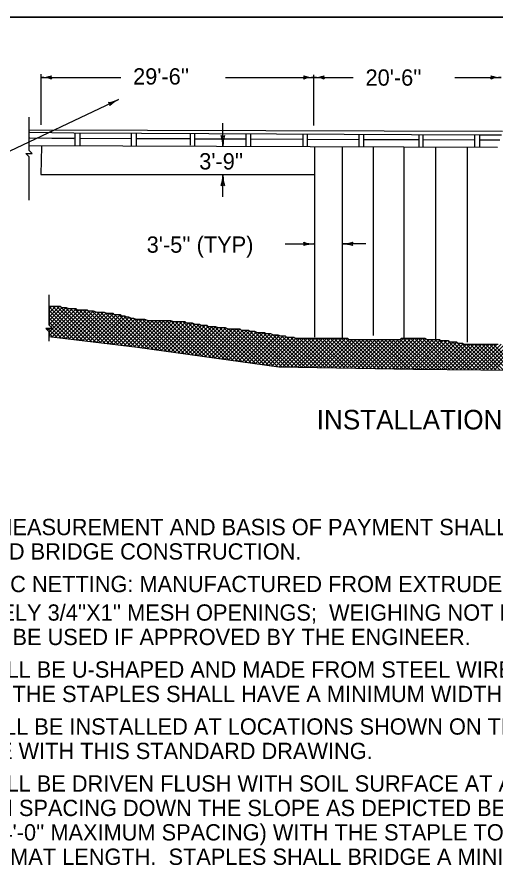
# Model space of a CAD drawing. Extents: x 1007 to 1035.5, y 1000.5 to 1021.5.
# Drawn here: x 1018 to 1023.88, y 1011.04 to 1021.5 of the extents above; entities that cross this region are included whole.
import ezdxf

# ---------------------------------------------------------------- set-up
doc = ezdxf.new("R2010")
doc.units = 0
for name, color, linetype in [('Level 1', 7, 'Continuous'), ('Level 10', 7, 'Continuous'), ('Level 11', 7, 'Continuous'), ('Level 16', 7, 'Continuous'), ('Level 18', 7, 'Continuous')]:
    doc.layers.add(name, color=color, linetype=linetype)

msp = doc.modelspace()

# ---------------------------------------------------------------- linework, layer by layer
at = {"layer": 'Level 1'}
for p, q in [((1018.294, 1020.176), (1018.294, 1020.8)), ((1018.294, 1020.759), (1019.273, 1020.759)), ((1020.559, 1020.759), (1021.646, 1020.759)), ((1021.646, 1020.166), (1021.646, 1020.79)), ((1021.646, 1020.759), (1022.128, 1020.759)), ((1023.376, 1020.759), (1023.946, 1020.759)), ((1016.913, 1019.383), (1019.243, 1020.486)), ((1020.527, 1019.918), (1020.527, 1020.196)), ((1020.527, 1019.29), (1020.527, 1019.554)), ((1021.294, 1018.713), (1021.646, 1018.713)), ((1022.285, 1018.713), (1021.997, 1018.713))]:
    msp.add_line(p, q, dxfattribs=at)
for points in [[(1018.144, 1019.249), (1018.144, 1019.782), (1018.104, 1019.822), (1018.184, 1019.822), (1018.144, 1019.862), (1018.144, 1020.27)], [(1018.392, 1017.517), (1018.392, 1017.635), (1018.352, 1017.675), (1018.432, 1017.675), (1018.392, 1017.715), (1018.392, 1018.088)]]:
    msp.add_lwpolyline(points, dxfattribs=at)
for centre, radius, start, end in [((1018.294, 1021.149), 0.391, 270, 288.6688), ((1018.294, 1021.149), 0.391, 269.9878, 270), ((1018.294, 1020.368), 0.391, 71.3472, 89.9939), ((1018.443, 1020.758), 0.0313, 138.7746, 220.8913), ((1021.497, 1020.759), 0.0313, 318.7746, 40.8913), ((1021.646, 1020.368), 0.391, 90, 108.6688), ((1021.646, 1021.149), 0.391, 251.3472, 269.9939), ((1021.646, 1021.149), 0.391, 269.9878, 270), ((1021.646, 1021.149), 0.391, 270, 288.6688), ((1021.646, 1020.368), 0.391, 89.9878, 90), ((1021.646, 1020.368), 0.391, 71.3472, 89.9939), ((1021.794, 1020.758), 0.0313, 138.7746, 220.8913), ((1023.798, 1020.759), 0.0313, 318.7746, 40.8913), ((1023.946, 1021.149), 0.391, 251.3472, 269.9939), ((1023.946, 1020.368), 0.391, 90, 108.6688), ((1019.076, 1020.839), 0.391, 276.688, 295.3347), ((1019.109, 1020.422), 0.0313, 344.1154, 66.2321), ((1019.41, 1020.133), 0.391, 115.3408, 134.0096), ((1019.41, 1020.133), 0.391, 115.3286, 115.3408), ((1020.527, 1020.067), 0.0313, 228.7746, 310.8913), ((1020.136, 1019.918), 0.391, 0, 18.6688), ((1020.918, 1019.918), 0.391, 161.3472, 179.9939), ((1020.136, 1019.918), 0.391, 359.9878, 0), ((1020.136, 1019.554), 0.391, 341.3472, 359.9939), ((1020.918, 1019.554), 0.391, 180, 198.6688), ((1020.918, 1019.554), 0.391, 179.9878, 180), ((1020.527, 1019.405), 0.0313, 48.7746, 130.8913), ((1021.497, 1018.713), 0.0313, 318.7746, 40.8913), ((1021.646, 1018.322), 0.391, 90, 108.6688), ((1021.646, 1019.104), 0.391, 251.3472, 269.9939), ((1021.646, 1018.322), 0.391, 89.9878, 90), ((1021.997, 1019.104), 0.391, 270, 288.6688), ((1021.997, 1018.322), 0.391, 71.3472, 89.9939), ((1021.997, 1019.104), 0.391, 269.9878, 270), ((1022.146, 1018.713), 0.0313, 138.7746, 220.8913)]:
    msp.add_arc(centre, radius, start, end, dxfattribs=at)
at = {"layer": 'Level 10'}
msp.add_line((1007, 1021.5), (1035.5, 1021.5), dxfattribs=at)
at = {"layer": 'Level 11'}
msp.add_lwpolyline([(1007, 1000.5), (1035.5, 1000.5), (1035.5, 1021.5), (1007, 1021.5)], close=True, dxfattribs=at)
at = {"layer": 'Level 16'}
for p, q in [((1018.147, 1020.116), (1023.964, 1020.097)), ((1018.154, 1020.085), (1018.696, 1020.078)), ((1018.696, 1020.078), (1023.678, 1020.053)), ((1018.712, 1019.92), (1018.712, 1020.078)), ((1018.773, 1019.92), (1018.773, 1020.078)), ((1019.405, 1019.918), (1019.405, 1020.075)), ((1019.464, 1019.918), (1019.464, 1020.074)), ((1020.129, 1019.927), (1020.129, 1020.071)), ((1020.18, 1019.916), (1020.18, 1020.071)), ((1020.814, 1019.919), (1020.814, 1020.068)), ((1020.871, 1019.913), (1020.871, 1020.067)), ((1021.515, 1019.911), (1021.515, 1020.064)), ((1021.568, 1019.911), (1021.568, 1020.064)), ((1022.2, 1019.909), (1022.2, 1020.061)), ((1022.258, 1019.908), (1022.258, 1020.06)), ((1022.94, 1019.906), (1022.94, 1020.057)), ((1022.987, 1019.909), (1022.987, 1020.057)), ((1023.625, 1019.904), (1023.625, 1020.054)), ((1023.678, 1020.053), (1023.951, 1020.053)), ((1023.684, 1019.904), (1023.684, 1020.053)), ((1018.147, 1019.922), (1023.904, 1019.903)), ((1018.154, 1020.016), (1018.696, 1020.009)), ((1018.154, 1020.016), (1018.711, 1020.013)), ((1018.77, 1020.013), (1019.405, 1020.01)), ((1019.462, 1020.01), (1020.129, 1020.007)), ((1020.18, 1020.006), (1020.814, 1020.004)), ((1020.871, 1020.003), (1021.516, 1020)), ((1021.568, 1020), (1022.199, 1019.997)), ((1022.258, 1019.997), (1022.94, 1019.994)), ((1022.987, 1019.994), (1023.625, 1019.991)), ((1023.683, 1019.991), (1023.684, 1019.991)), ((1023.684, 1019.991), (1023.931, 1019.991)), ((1018.296, 1019.909), (1018.289, 1019.565)), ((1021.651, 1019.91), (1021.651, 1017.568)), ((1021.993, 1019.909), (1021.993, 1017.562)), ((1022.374, 1019.908), (1022.374, 1017.587)), ((1022.749, 1019.907), (1022.749, 1017.555)), ((1023.142, 1019.906), (1023.142, 1017.537)), ((1023.529, 1019.904), (1023.529, 1017.505)), ((1018.289, 1019.565), (1021.645, 1019.565))]:
    msp.add_line(p, q, dxfattribs=at)
for points in [[(1018.39, 1017.948), (1018.42, 1017.948), (1018.466, 1017.948), (1018.496, 1017.948), (1018.526, 1017.948), (1018.541, 1017.934), (1018.571, 1017.934), (1018.601, 1017.934), (1018.631, 1017.919), (1018.661, 1017.919), (1018.691, 1017.919), (1018.721, 1017.919), (1018.736, 1017.905), (1018.766, 1017.905), (1018.797, 1017.905), (1018.827, 1017.905), (1018.857, 1017.905), (1018.872, 1017.89), (1018.902, 1017.89), (1018.932, 1017.89), (1018.977, 1017.875), (1019.007, 1017.875), (1019.037, 1017.875), (1019.067, 1017.875), (1019.097, 1017.861), (1019.127, 1017.861), (1019.173, 1017.861), (1019.188, 1017.846), (1019.218, 1017.846), (1019.263, 1017.846), (1019.278, 1017.832), (1019.323, 1017.832), (1019.338, 1017.817), (1019.368, 1017.817), (1019.398, 1017.802), (1019.428, 1017.802), (1019.458, 1017.788), (1019.488, 1017.788), (1019.534, 1017.788), (1019.564, 1017.788), (1019.609, 1017.773), (1019.639, 1017.773), (1019.669, 1017.773), (1019.699, 1017.773), (1019.744, 1017.773), (1019.774, 1017.773), (1019.804, 1017.773), (1019.834, 1017.773), (1019.879, 1017.773), (1019.925, 1017.759), (1019.97, 1017.759), (1020, 1017.759), (1020.03, 1017.759), (1020.06, 1017.759), (1020.075, 1017.744), (1020.105, 1017.744), (1020.15, 1017.744), (1020.18, 1017.729), (1020.21, 1017.729), (1020.24, 1017.729), (1020.255, 1017.715), (1020.286, 1017.715), (1020.331, 1017.715), (1020.346, 1017.7), (1020.376, 1017.7), (1020.406, 1017.7), (1020.436, 1017.7), (1020.466, 1017.686), (1020.496, 1017.686), (1020.526, 1017.686), (1020.556, 1017.686), (1020.586, 1017.671), (1020.631, 1017.671), (1020.677, 1017.671), (1020.707, 1017.671), (1020.737, 1017.671), (1020.752, 1017.656), (1020.782, 1017.656), (1020.812, 1017.656), (1020.842, 1017.656), (1020.857, 1017.642), (1020.887, 1017.642), (1020.917, 1017.642), (1020.947, 1017.627), (1020.977, 1017.627), (1021.007, 1017.627), (1021.038, 1017.627), (1021.053, 1017.613), (1021.083, 1017.613), (1021.113, 1017.613), (1021.143, 1017.598), (1021.173, 1017.598), (1021.203, 1017.598), (1021.233, 1017.584), (1021.263, 1017.584), (1021.293, 1017.584), (1021.308, 1017.569), (1021.338, 1017.569), (1021.368, 1017.569), (1021.399, 1017.569), (1021.414, 1017.554)], [(1021.414, 1017.554), (1021.444, 1017.554), (1021.474, 1017.554), (1021.504, 1017.554), (1021.534, 1017.554), (1021.564, 1017.554), (1021.594, 1017.554), (1021.624, 1017.554), (1021.654, 1017.554), (1021.684, 1017.554), (1021.714, 1017.554), (1021.744, 1017.554), (1021.775, 1017.554), (1021.805, 1017.554), (1021.835, 1017.554), (1021.865, 1017.554), (1021.895, 1017.554), (1021.925, 1017.554), (1021.97, 1017.554), (1022.015, 1017.554), (1022.06, 1017.554), (1022.075, 1017.54), (1022.105, 1017.54), (1022.136, 1017.54), (1022.166, 1017.54), (1022.196, 1017.54), (1022.226, 1017.54), (1022.256, 1017.54), (1022.286, 1017.54), (1022.316, 1017.54), (1022.346, 1017.54), (1022.376, 1017.54), (1022.406, 1017.54), (1022.436, 1017.54), (1022.466, 1017.54), (1022.497, 1017.54), (1022.527, 1017.54), (1022.557, 1017.54), (1022.587, 1017.54), (1022.617, 1017.54), (1022.647, 1017.54), (1022.677, 1017.54), (1022.707, 1017.54), (1022.722, 1017.554), (1022.752, 1017.554), (1022.782, 1017.554), (1022.812, 1017.554), (1022.842, 1017.554), (1022.873, 1017.554), (1022.903, 1017.554), (1022.933, 1017.554), (1022.978, 1017.554), (1023.008, 1017.554), (1023.038, 1017.54), (1023.068, 1017.54), (1023.098, 1017.54), (1023.128, 1017.54), (1023.158, 1017.54), (1023.188, 1017.54), (1023.203, 1017.525), (1023.234, 1017.525), (1023.264, 1017.525), (1023.294, 1017.525), (1023.309, 1017.511), (1023.339, 1017.511), (1023.369, 1017.511), (1023.399, 1017.511), (1023.414, 1017.496), (1023.444, 1017.496), (1023.474, 1017.496), (1023.489, 1017.481), (1023.519, 1017.481), (1023.564, 1017.481), (1023.594, 1017.481), (1023.625, 1017.481), (1023.655, 1017.481), (1023.685, 1017.481), (1023.73, 1017.481), (1023.76, 1017.481), (1023.79, 1017.481), (1023.82, 1017.481), (1023.85, 1017.481), (1023.88, 1017.481), (1023.91, 1017.481)]]:
    msp.add_lwpolyline(points, dxfattribs=at)
at = {"layer": 'Level 18'}
for p, q in [((1018.392, 1017.914), (1018.426, 1017.948)), ((1018.392, 1017.866), (1018.474, 1017.948)), ((1018.392, 1017.819), (1018.521, 1017.948)), ((1018.392, 1017.942), (1018.806, 1017.528)), ((1018.392, 1017.772), (1018.553, 1017.934)), ((1018.392, 1017.725), (1018.6, 1017.934)), ((1018.433, 1017.948), (1018.86, 1017.521)), ((1018.48, 1017.948), (1018.913, 1017.515)), ((1018.541, 1017.934), (1018.967, 1017.508)), ((1018.589, 1017.934), (1019.021, 1017.502)), ((1018.392, 1017.631), (1018.68, 1017.919)), ((1018.392, 1017.584), (1018.724, 1017.916)), ((1018.392, 1017.895), (1018.752, 1017.534)), ((1018.392, 1017.848), (1018.699, 1017.541)), ((1018.41, 1017.696), (1018.633, 1017.919)), ((1018.429, 1017.573), (1018.76, 1017.905)), ((1018.471, 1017.568), (1018.807, 1017.905)), ((1018.513, 1017.563), (1018.854, 1017.905)), ((1018.555, 1017.558), (1018.887, 1017.89)), ((1018.597, 1017.553), (1018.933, 1017.889)), ((1018.639, 1017.548), (1018.969, 1017.878)), ((1018.65, 1017.919), (1019.074, 1017.495)), ((1018.681, 1017.543), (1019.013, 1017.875)), ((1018.697, 1017.919), (1019.128, 1017.489)), ((1018.723, 1017.538), (1019.061, 1017.875)), ((1018.759, 1017.905), (1019.182, 1017.482)), ((1018.765, 1017.533), (1019.094, 1017.862)), ((1018.806, 1017.905), (1019.235, 1017.476)), ((1018.807, 1017.528), (1019.14, 1017.861)), ((1018.849, 1017.522), (1019.18, 1017.853)), ((1018.853, 1017.905), (1019.289, 1017.469)), ((1018.891, 1017.517), (1019.22, 1017.846)), ((1018.915, 1017.89), (1019.343, 1017.463)), ((1018.933, 1017.512), (1019.265, 1017.844)), ((1018.975, 1017.507), (1019.3, 1017.832)), ((1018.977, 1017.875), (1019.396, 1017.456)), ((1019.017, 1017.502), (1019.335, 1017.82)), ((1019.024, 1017.875), (1019.45, 1017.45)), ((1019.075, 1017.871), (1019.504, 1017.442)), ((1019.133, 1017.861), (1019.559, 1017.435)), ((1019.195, 1017.846), (1019.614, 1017.427)), ((1019.242, 1017.846), (1019.669, 1017.419)), ((1019.304, 1017.832), (1019.723, 1017.412)), ((1018.392, 1017.801), (1018.645, 1017.547)), ((1018.392, 1017.754), (1018.591, 1017.554)), ((1019.059, 1017.497), (1019.376, 1017.813)), ((1019.101, 1017.492), (1019.412, 1017.802)), ((1019.143, 1017.487), (1019.449, 1017.792)), ((1019.185, 1017.482), (1019.492, 1017.788)), ((1019.227, 1017.477), (1019.539, 1017.788)), ((1019.27, 1017.471), (1019.58, 1017.782)), ((1019.312, 1017.466), (1019.618, 1017.773)), ((1019.354, 1017.461), (1019.666, 1017.773)), ((1019.365, 1017.817), (1019.778, 1017.404)), ((1019.396, 1017.456), (1019.713, 1017.773)), ((1019.427, 1017.802), (1019.833, 1017.397)), ((1019.438, 1017.451), (1019.76, 1017.773)), ((1019.48, 1017.446), (1019.807, 1017.773)), ((1019.489, 1017.788), (1019.888, 1017.389)), ((1019.521, 1017.44), (1019.854, 1017.773)), ((1019.536, 1017.788), (1019.943, 1017.381)), ((1019.562, 1017.434), (1019.896, 1017.768)), ((1019.592, 1017.778), (1019.997, 1017.374)), ((1019.604, 1017.429), (1019.934, 1017.759)), ((1019.645, 1017.773), (1020.052, 1017.366)), ((1019.645, 1017.423), (1019.981, 1017.759)), ((1019.686, 1017.417), (1020.028, 1017.759)), ((1019.692, 1017.773), (1020.107, 1017.358)), ((1019.728, 1017.411), (1020.068, 1017.751)), ((1019.739, 1017.773), (1020.162, 1017.351)), ((1019.769, 1017.405), (1020.108, 1017.744)), ((1019.786, 1017.773), (1020.217, 1017.343)), ((1019.811, 1017.4), (1020.153, 1017.742)), ((1019.833, 1017.773), (1020.271, 1017.335)), ((1019.852, 1017.394), (1020.187, 1017.729)), ((1019.881, 1017.773), (1020.326, 1017.328)), ((1019.893, 1017.388), (1020.235, 1017.729)), ((1019.935, 1017.382), (1020.267, 1017.715)), ((1019.942, 1017.759), (1020.381, 1017.32)), ((1019.976, 1017.377), (1020.314, 1017.715)), ((1019.989, 1017.759), (1020.436, 1017.312)), ((1020.036, 1017.759), (1020.491, 1017.305)), ((1020.098, 1017.744), (1020.545, 1017.297)), ((1020.145, 1017.744), (1020.6, 1017.289)), ((1020.207, 1017.729), (1020.655, 1017.282)), ((1020.269, 1017.715), (1020.71, 1017.274)), ((1020.316, 1017.715), (1020.765, 1017.266)), ((1018.37, 1017.656), (1018.388, 1017.675)), ((1018.376, 1017.675), (1018.484, 1017.567)), ((1018.392, 1017.612), (1018.431, 1017.573)), ((1018.423, 1017.675), (1018.538, 1017.56)), ((1020.017, 1017.371), (1020.347, 1017.7)), ((1020.059, 1017.365), (1020.394, 1017.7)), ((1020.1, 1017.359), (1020.439, 1017.699)), ((1020.141, 1017.353), (1020.474, 1017.686)), ((1020.183, 1017.348), (1020.521, 1017.686)), ((1020.224, 1017.342), (1020.564, 1017.682)), ((1020.265, 1017.336), (1020.6, 1017.671)), ((1020.307, 1017.33), (1020.648, 1017.671)), ((1020.348, 1017.324), (1020.695, 1017.671)), ((1020.378, 1017.7), (1020.819, 1017.259)), ((1020.39, 1017.319), (1020.739, 1017.669)), ((1020.425, 1017.7), (1020.874, 1017.251)), ((1020.431, 1017.313), (1020.774, 1017.656)), ((1020.472, 1017.307), (1020.822, 1017.656)), ((1020.487, 1017.686), (1020.929, 1017.243)), ((1020.514, 1017.301), (1020.856, 1017.643)), ((1020.534, 1017.686), (1020.984, 1017.236)), ((1020.555, 1017.296), (1020.901, 1017.642)), ((1020.595, 1017.671), (1021.039, 1017.228)), ((1020.596, 1017.29), (1020.938, 1017.632)), ((1020.638, 1017.284), (1020.981, 1017.627)), ((1020.643, 1017.671), (1021.093, 1017.22)), ((1020.679, 1017.278), (1021.028, 1017.627)), ((1020.69, 1017.671), (1021.148, 1017.213)), ((1020.72, 1017.272), (1021.061, 1017.613)), ((1020.74, 1017.668), (1021.203, 1017.205)), ((1020.762, 1017.267), (1021.108, 1017.613)), ((1020.799, 1017.656), (1021.252, 1017.203)), ((1020.86, 1017.642), (1021.3, 1017.202)), ((1020.907, 1017.642), (1021.348, 1017.201)), ((1020.969, 1017.627), (1021.396, 1017.2)), ((1021.016, 1017.627), (1021.444, 1017.199)), ((1021.078, 1017.613), (1021.492, 1017.199)), ((1020.803, 1017.261), (1021.141, 1017.599)), ((1020.845, 1017.255), (1021.188, 1017.598)), ((1020.886, 1017.249), (1021.224, 1017.588)), ((1020.927, 1017.244), (1021.267, 1017.584)), ((1020.969, 1017.238), (1021.304, 1017.573)), ((1021.01, 1017.232), (1021.347, 1017.569)), ((1021.051, 1017.226), (1021.394, 1017.569)), ((1021.093, 1017.22), (1021.427, 1017.554)), ((1021.134, 1017.215), (1021.474, 1017.554)), ((1021.137, 1017.601), (1021.54, 1017.198)), ((1021.175, 1017.209), (1021.521, 1017.554)), ((1021.187, 1017.598), (1021.588, 1017.197)), ((1021.217, 1017.203), (1021.568, 1017.554)), ((1021.249, 1017.584), (1021.636, 1017.196)), ((1021.263, 1017.202), (1021.615, 1017.554)), ((1021.31, 1017.569), (1021.684, 1017.195)), ((1021.31, 1017.202), (1021.662, 1017.554)), ((1021.356, 1017.201), (1021.709, 1017.554)), ((1021.358, 1017.569), (1021.732, 1017.195)), ((1021.402, 1017.2), (1021.757, 1017.554)), ((1021.419, 1017.554), (1021.78, 1017.194)), ((1021.449, 1017.199), (1021.804, 1017.554)), ((1021.466, 1017.554), (1021.828, 1017.193)), ((1021.495, 1017.199), (1021.851, 1017.554)), ((1021.514, 1017.554), (1021.876, 1017.192)), ((1021.541, 1017.198), (1021.898, 1017.554)), ((1021.561, 1017.554), (1021.924, 1017.191)), ((1021.588, 1017.197), (1021.945, 1017.554)), ((1021.608, 1017.554), (1021.972, 1017.191)), ((1021.634, 1017.196), (1021.992, 1017.554)), ((1021.655, 1017.554), (1022.02, 1017.19)), ((1021.681, 1017.195), (1022.039, 1017.554)), ((1021.702, 1017.554), (1022.067, 1017.189)), ((1021.727, 1017.195), (1022.074, 1017.541)), ((1021.749, 1017.554), (1022.115, 1017.188)), ((1021.773, 1017.194), (1022.119, 1017.54)), ((1021.796, 1017.554), (1022.163, 1017.187)), ((1021.82, 1017.193), (1022.166, 1017.54)), ((1021.844, 1017.554), (1022.211, 1017.187)), ((1021.866, 1017.192), (1022.213, 1017.54)), ((1021.891, 1017.554), (1022.259, 1017.186)), ((1021.912, 1017.192), (1022.26, 1017.54)), ((1021.938, 1017.554), (1022.307, 1017.185)), ((1021.959, 1017.191), (1022.308, 1017.54)), ((1021.985, 1017.554), (1022.355, 1017.184)), ((1022.005, 1017.19), (1022.355, 1017.54)), ((1022.032, 1017.554), (1022.403, 1017.183)), ((1022.051, 1017.189), (1022.402, 1017.54)), ((1022.094, 1017.54), (1022.451, 1017.183)), ((1022.098, 1017.188), (1022.449, 1017.54)), ((1022.141, 1017.54), (1022.499, 1017.182)), ((1022.144, 1017.188), (1022.496, 1017.54)), ((1022.188, 1017.54), (1022.547, 1017.181)), ((1022.191, 1017.187), (1022.543, 1017.54)), ((1022.235, 1017.54), (1022.595, 1017.18)), ((1022.237, 1017.186), (1022.59, 1017.54)), ((1022.282, 1017.54), (1022.643, 1017.179)), ((1022.283, 1017.185), (1022.638, 1017.54)), ((1022.33, 1017.185), (1022.685, 1017.54)), ((1022.33, 1017.54), (1022.691, 1017.179)), ((1022.376, 1017.184), (1022.746, 1017.554)), ((1022.377, 1017.54), (1022.739, 1017.178)), ((1022.422, 1017.183), (1022.794, 1017.554)), ((1022.424, 1017.54), (1022.787, 1017.177)), ((1022.469, 1017.182), (1022.841, 1017.554)), ((1022.471, 1017.54), (1022.835, 1017.176)), ((1022.515, 1017.181), (1022.888, 1017.554)), ((1022.518, 1017.54), (1022.882, 1017.175)), ((1022.561, 1017.181), (1022.935, 1017.554)), ((1022.565, 1017.54), (1022.93, 1017.175)), ((1022.608, 1017.18), (1022.982, 1017.554)), ((1022.612, 1017.54), (1022.978, 1017.174)), ((1022.654, 1017.179), (1023.022, 1017.547)), ((1022.66, 1017.54), (1023.025, 1017.174)), ((1022.701, 1017.178), (1023.062, 1017.54)), ((1022.707, 1017.54), (1023.073, 1017.173)), ((1022.739, 1017.554), (1023.121, 1017.173)), ((1022.747, 1017.178), (1023.109, 1017.54)), ((1022.786, 1017.554), (1023.168, 1017.173)), ((1022.793, 1017.177), (1023.156, 1017.54)), ((1022.834, 1017.554), (1023.216, 1017.172)), ((1022.84, 1017.176), (1023.196, 1017.532)), ((1022.881, 1017.554), (1023.263, 1017.172)), ((1022.886, 1017.175), (1023.236, 1017.525)), ((1022.928, 1017.554), (1023.311, 1017.171)), ((1022.933, 1017.175), (1023.283, 1017.525)), ((1022.975, 1017.554), (1023.359, 1017.171)), ((1022.979, 1017.174), (1023.316, 1017.511)), ((1023.026, 1017.174), (1023.363, 1017.511)), ((1023.035, 1017.541), (1023.406, 1017.17)), ((1023.073, 1017.173), (1023.404, 1017.505)), ((1023.084, 1017.54), (1023.454, 1017.17)), ((1023.131, 1017.54), (1023.502, 1017.169)), ((1023.178, 1017.54), (1023.549, 1017.169)), ((1023.24, 1017.525), (1023.597, 1017.168)), ((1023.287, 1017.525), (1023.644, 1017.168)), ((1023.349, 1017.511), (1023.692, 1017.167)), ((1023.396, 1017.511), (1023.74, 1017.167)), ((1023.119, 1017.173), (1023.442, 1017.496)), ((1023.166, 1017.173), (1023.482, 1017.488)), ((1023.213, 1017.172), (1023.522, 1017.481)), ((1023.259, 1017.172), (1023.569, 1017.481)), ((1023.306, 1017.171), (1023.616, 1017.481)), ((1023.353, 1017.171), (1023.663, 1017.481)), ((1023.399, 1017.17), (1023.711, 1017.481)), ((1023.446, 1017.17), (1023.758, 1017.481)), ((1023.458, 1017.496), (1023.787, 1017.166)), ((1023.493, 1017.169), (1023.805, 1017.481)), ((1023.519, 1017.481), (1023.835, 1017.166)), ((1023.539, 1017.169), (1023.852, 1017.481)), ((1023.566, 1017.481), (1023.882, 1017.165)), ((1023.586, 1017.168), (1023.899, 1017.481)), ((1023.614, 1017.481), (1023.93, 1017.165)), ((1023.633, 1017.168), (1023.946, 1017.481)), ((1023.661, 1017.481), (1023.978, 1017.164)), ((1023.679, 1017.167), (1023.993, 1017.481)), ((1023.708, 1017.481), (1024.025, 1017.164)), ((1023.726, 1017.167), (1024.041, 1017.481)), ((1023.755, 1017.481), (1024.073, 1017.163)), ((1023.773, 1017.166), (1024.088, 1017.481)), ((1023.802, 1017.481), (1024.121, 1017.163)), ((1023.819, 1017.166), (1024.135, 1017.481)), ((1023.849, 1017.481), (1024.168, 1017.162)), ((1023.866, 1017.165), (1024.182, 1017.481))]:
    msp.add_line(p, q, dxfattribs=at)
msp.add_lwpolyline([(1018.39, 1017.948), (1018.392, 1017.715), (1018.432, 1017.675), (1018.352, 1017.675), (1018.392, 1017.635), (1018.389, 1017.578), (1019.477, 1017.446), (1021.215, 1017.203), (1022.868, 1017.176), (1024.936, 1017.155), (1025.737, 1017.176), (1027.125, 1017.071), (1027.826, 1017.078), (1028.749, 1016.946), (1029.529, 1016.87), (1030.616, 1016.731), (1031.511, 1016.606), (1031.775, 1016.606), (1031.792, 1016.781)], dxfattribs=at)

# ---------------------------------------------------------------- texts
at = {"layer": 'Level 1'}
for s, height, p in [("29'-6''", 0.2, (1019.423, 1020.671)), ("20'-6''", 0.2, (1022.28, 1020.657)), ("3'-9''", 0.2, (1020.236, 1019.628)), ("3'-5'' (TYP)", 0.2, (1019.59, 1018.605)), ('INSTALLATION AT BRIDGE ABUTMENT', 0.24, (1021.68, 1016.435)), ('METHOD OF MEASUREMENT AND BASIS OF PAYMENT SHALL BE IN ACCORDANCE WITH KENTUCKY STANDARD SPECIFICATIONS', 0.2, (1016.039, 1015.136)), ('FOR ROAD AND BRIDGE CONSTRUCTION.', 0.2, (1016.039, 1014.836)), ("BLACK PLASTIC NETTING: MANUFACTURED FROM EXTRUDED RECTANGULAR MESH PLASTIC;  A MINIMUM OF 45'' WIDE,", 0.2, (1016.039, 1014.436)), ("APPROXIMATELY 3/4''X1'' MESH OPENINGS;  WEIGHING NOT LESS THAN 2.6 LBS. PER 1000 SQ. FT. (   0.5 LB).  OTHER", 0.2, (1016.039, 1014.086)), ('NETTING MAY BE USED IF APPROVED BY THE ENGINEER.', 0.2, (1016.039, 1013.786)), ('STAPLES SHALL BE U-SHAPED AND MADE FROM STEEL WIRE OF NO. W1-W1.5 OR W2 AS NEEDED FOR INSTALLATION', 0.2, (1016.039, 1013.386)), ("CONDITIONS.  THE STAPLES SHALL HAVE A MINIMUM WIDTH OF 1'' AND A MINIMUM LENGTH OF 6''.", 0.2, (1016.039, 1013.086)), ('NETTING SHALL BE INSTALLED AT LOCATIONS SHOWN ON THE PLANS OR AS DIRECTED BY THE ENGINEER, ALL IN', 0.2, (1016.039, 1012.686)), ('ACCORDANCE WITH THIS STANDARD DRAWING.', 0.2, (1016.039, 1012.386)), ("STAPLES SHALL BE DRIVEN FLUSH WITH SOIL SURFACE AT ALL EDGES AND LAPS IN ALTERNATE ROWS OF 4'-0'' AND", 0.2, (1016.039, 1011.986)), ("8'-0'' MAXIMUM SPACING DOWN THE SLOPE AS DEPICTED BELOW, (BEGIN AND END ALL INSTALLATIONS WITH A ROW OF", 0.2, (1016.039, 1011.686)), ("STAPLES ON 4'-0'' MAXIMUM SPACING) WITH THE STAPLE TOPS TURNED AS FOLLOWS: STAPLES ON 4'-0'' SPACING,", 0.2, (1016.039, 1011.386)), ('PARALLEL TO MAT LENGTH.  STAPLES SHALL BRIDGE A MINIMUM OF TWO STRANDS OF NETTING AND BE LOCATED WITH AT', 0.2, (1016.039, 1011.086))]:
    msp.add_text(s, height=height, dxfattribs=at).set_placement(p)

doc.saveas('drawing.dxf')
